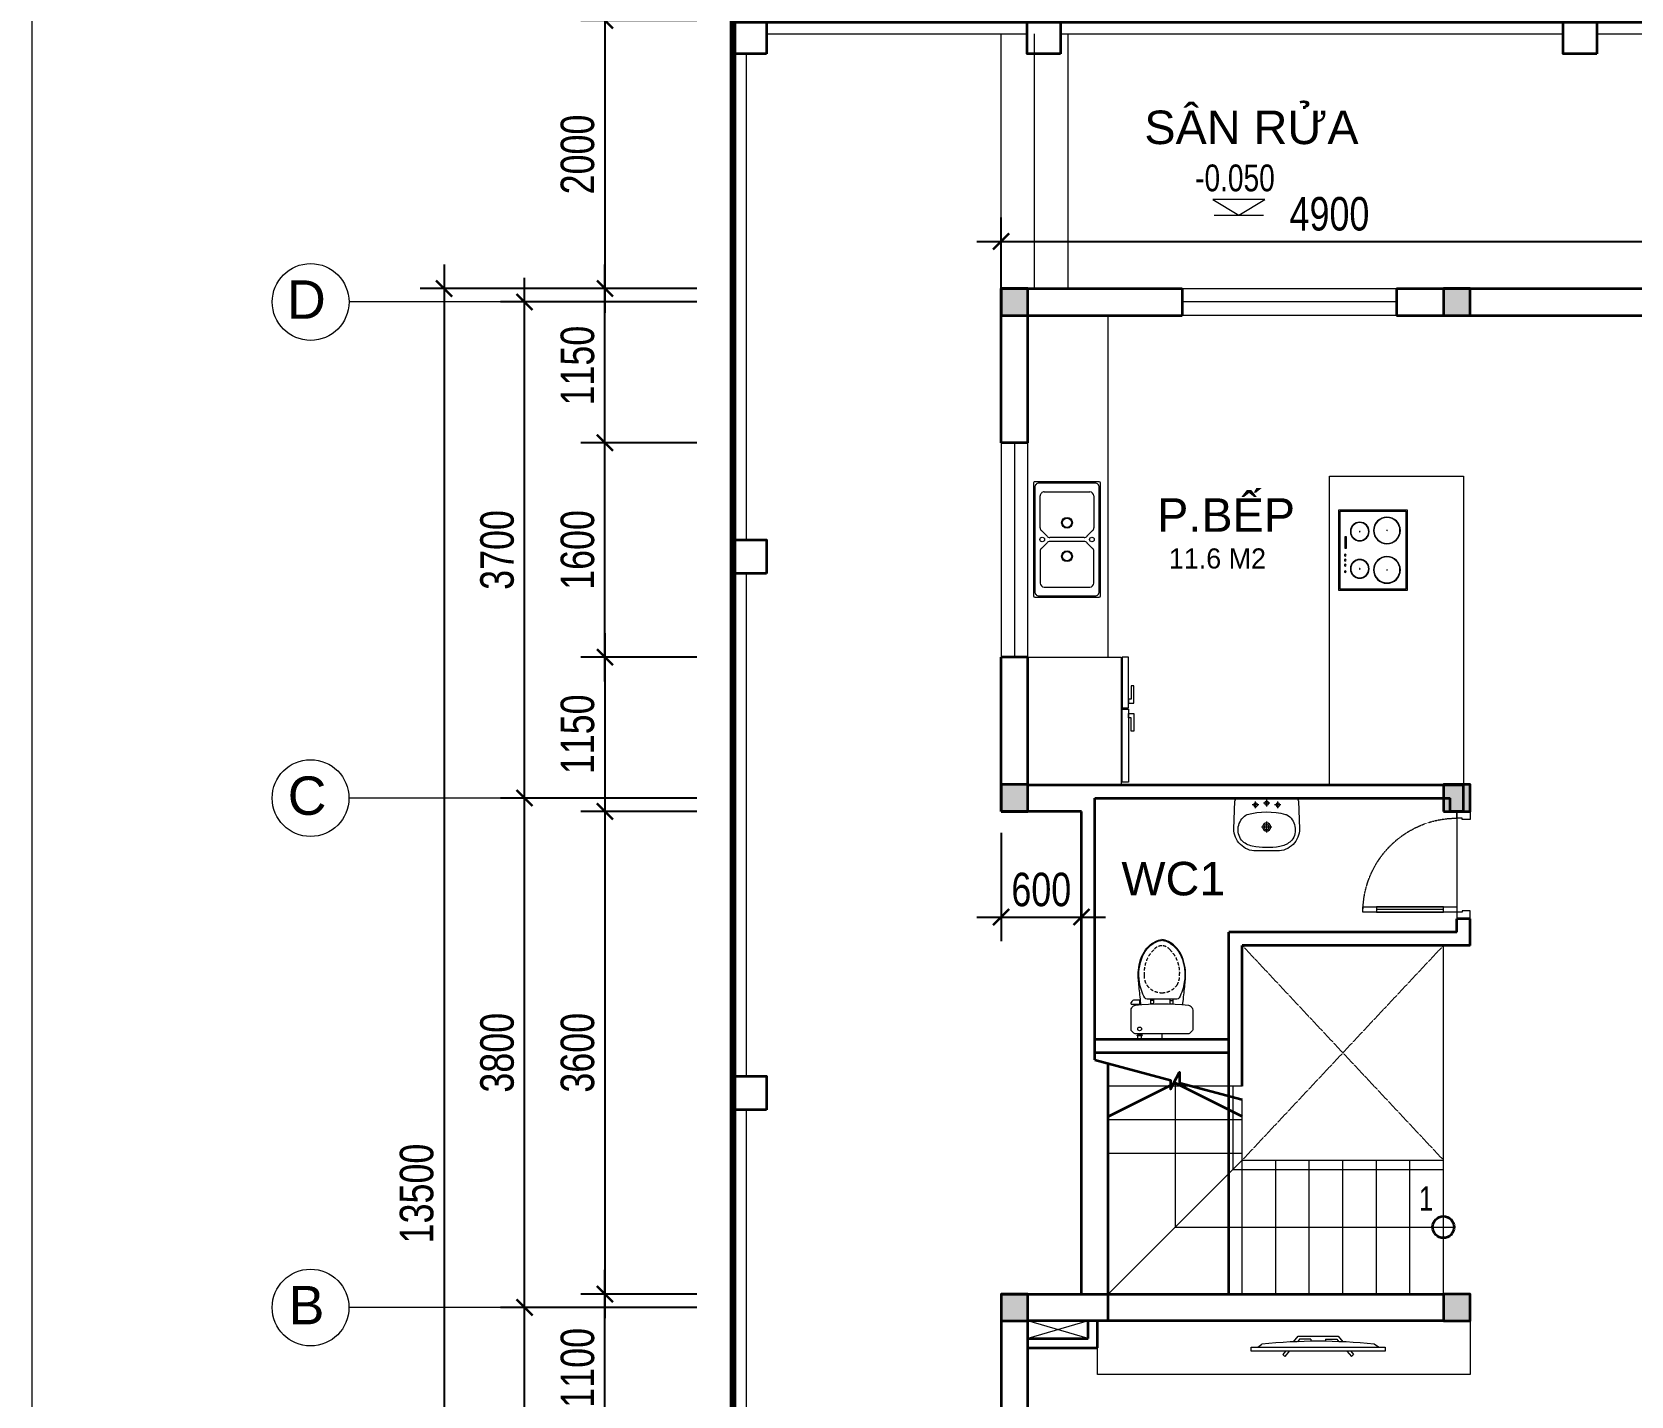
# Model space of a CAD drawing. Header units: millimetres. Extents: x 33748 to 451939, y -263262 to 62681.
# Drawn here: x 179867 to 191797, y -122454 to -112280 of the extents above; entities that cross this region are included whole.
import ezdxf
from ezdxf.enums import TextEntityAlignment as Align

# ---------------------------------------------------------------- set-up
doc = ezdxf.new("R2010")
doc.units = ezdxf.units.MM
doc.header["$PDMODE"] = 98
for name, pattern in [('CENTER', [50.8, 31.75, -6.35, 6.35, -6.35]), ('DASHED', [0.75, 0.5, -0.25]), ('HIDDEN', [0.375, 0.25, -0.125]), ('HIDDEN2', [0.1875, 0.125, -0.0625]), ('xref-thap C (mb tang 32-2)$0$HIDDEN', [0.375, 0.25, -0.125]), ('Xref-VCMT-BT3 - tuong bao$0$HIDDEN', [0.375, 0.25, -0.125])]:
    doc.linetypes.add(name, pattern=pattern)
doc.layers.get('Defpoints').update_dxf_attribs({"color": 202, "lineweight": 13})
for name, color, linetype, lineweight in [('-CENTER', 143, 'CENTER', 13), ('-CONCRETE', 1, 'Continuous', 35), ('-DOOR', 137, 'Continuous', 9), ('-FURNITURE', 46, 'Continuous', 9), ('-HIDE', 3, 'HIDDEN', 13), ('-KH', 143, 'Continuous', 13), ('-LINE1', 7, 'Continuous', 18), ('-RANH GIOI KHU DAT', 12, 'CENTER', 18), ('-TEXT', 7, 'Continuous', 15), ('-WALL', 4, 'Continuous', 35), ('Bighome_khuat', 251, 'DASHED', 5)]:
    doc.layers.add(name, color=color, linetype=linetype, lineweight=lineweight)
for name, color, linetype in [('-HATCH CONCRETE', 54, 'Continuous'), ('12. NET DIM', 9, 'Continuous'), ('TEXT25', 2, 'Continuous')]:
    doc.layers.add(name, color=color, linetype=linetype)
doc.styles.add('1', font='arial.ttf')
doc.styles.add('AVANH', font='', dxfattribs={"width": 0.8})
doc.styles.get("Standard").update_dxf_attribs({"font": 'arial.ttf'})
doc.styles.add('T1', font='', dxfattribs={"height": 200})
doc.styles.get('AVANH').set_extended_font_data('.VnAvantH')
doc.styles.get('T1').set_extended_font_data('VNgeometric Light')
doc.dimstyles.new('C_100A3', dxfattribs={"dimscale": 100, "dimtxt": 2.5, "dimasz": 1.2, "dimexe": 1.8, "dimexo": 0, "dimgap": 0.75, "dimtad": 1, "dimdec": 0, "dimzin": 0, "dimdsep": 46, "dimtxsty": 'AVANH', "dimblk": 'ARCHTICK', "dimcen": 0, "dimdle": 1.8, "dimclrd": 256, "dimclre": 256, "dimclrt": 7, "dimadec": 0, "dimazin": 0, "dimtfac": 0.0001, "dimtdec": 0, "dimtix": 1, "dimtmove": 2, "dimatfit": 3, "dimldrblk": 'ARCHTICK', "dimfxl": 1.8, "dimtolj": 1, "dimtzin": 0, "dimarcsym": 0})

# ---------------------------------------------------------------- blocks, each defined once
blk = doc.blocks.new('XR.MB.LM123$0$tvi 1')
blk.add_lwpolyline([(29, 0), (29, -1000), (0, -1000), (0, 0)], close=True)
for points in [[(29, -50), (52, -81)], [(-24, -236), (-39, -252)], [(0, -256), (-24, -236)], [(0, -285), (-39, -252)], [(70, -315), (111, -350), (111, -650), (70, -685)], [(89, -446), (89, -360), (71, -345)], [(89, -446), (73, -446)], [(89, -554), (89, -640), (71, -655)], [(89, -554), (73, -554)], [(0, -715), (-39, -748)], [(-24, -764), (-39, -748)], [(0, -744), (-24, -764)], [(29, -950), (52, -919)]]:
    blk.add_lwpolyline(points)
blk.add_arc((-4025, -500), 4099, 354.1311, 5.8689)
blk = doc.blocks.new('*U52')
at = {"color": 251}
blk.add_line((-70, 100), (-70, 600), dxfattribs=at)
for points in [[(-50, 0), (-50, 700), (-90, 700), (-90, 0)], [(-50, 100), (-90, 100), (-90, 600), (-50, 600)], [(-800, -100), (-740, -100), (-740, -40), (-750, -40), (-750, 0), (-800, 0)], [(0, -100), (-60, -100), (-60, -40), (-50, -40), (-50, 0), (0, 0)]]:
    blk.add_lwpolyline(points, close=True)
at = {"layer": 'Bighome_khuat', "linetype": 'Xref-VCMT-BT3 - tuong bao$0$HIDDEN'}
blk.add_arc((-50, 0), 700, 90, 180, dxfattribs=at)
blk = doc.blocks.new('A$C14986441')
at = {"ltscale": 3}
for p, q in [((-250, 420), (-250, -420)), ((240, 430), (-240, 430)), ((250, -420), (250, 420)), ((-200, 325), (-200, 87)), ((170, 355), (-170, 355)), ((200, 87), (200, 325)), ((-191, 66), (-149, 24)), ((-128, 15), (128, 15)), ((149, 24), (191, 66)), ((-200, -325), (-200, -87)), ((-191, -66), (-149, -24)), ((-128, -15), (128, -15)), ((149, -24), (191, -66)), ((200, -87), (200, -325)), ((170, -355), (-170, -355)), ((-240, -430), (240, -430))]:
    blk.add_line(p, q, dxfattribs=at)
blk.add_lwpolyline([(240, -390), (240, 390, 0.414214), (210, 420), (-210, 420, 0.414214), (-240, 390), (-240, -390, 0.414214), (-210, -420), (210, -420, 0.414214)], format="xyb", close=True, dxfattribs=at)
for centre, radius in [((0, 125), 40), ((0, 125), 35), ((-186, 0), 17.5), ((185, 0), 17.5), ((0, -125), 40), ((0, -125), 35)]:
    blk.add_circle(centre, radius, dxfattribs=at)
for centre, radius, start, end in [((-240, 420), 10, 90, 180), ((240, 420), 10, 0, 90), ((-170, 325), 30, 90, 180), ((170, 325), 30, 0, 90), ((-170, 87), 30, 180, 225), ((-128, 45), 30, 225, 270), ((128, 45), 30, 270, 315), ((170, 87), 30, 315, 0), ((-170, -87), 30, 135, 180), ((-128, -45), 30, 90, 135), ((128, -45), 30, 45, 90), ((170, -87), 30, 0, 45), ((-170, -325), 30, 180, 270), ((170, -325), 30, 270, 0), ((-240, -420), 10, 180, 270), ((240, -420), 10, 270, 0)]:
    blk.add_arc(centre, radius, start, end, dxfattribs=at)
blk = doc.blocks.new('A$C23F441E4')
at = {"ltscale": 3}
blk.add_lwpolyline([(-300, 0), (-300, -510), (300, -510), (300, 0), (-300, 0)], dxfattribs=at)
for points in [[(-290, -10), (-290, -500), (290, -500), (290, -10)], [(-100, -46), (-15, -46), (-15, -56), (-100, -56)]]:
    blk.add_lwpolyline(points, close=True, dxfattribs=at)
for centre, radius in [((-139, -156), 70), ((-139, -156), 67), ((37, -48), 6.6), ((74, -48), 6.6), ((139, -156), 70), ((139, -156), 67), ((112, -48), 6.6), ((160, -48), 6.6), ((-139, -156), 2), ((139, -156), 2), ((-147, -359), 100), ((-147, -359), 97), ((-147, -359), 2), ((147, -359), 100), ((147, -359), 97), ((147, -359), 2)]:
    blk.add_circle(centre, radius, dxfattribs=at)
blk = doc.blocks.new('A$C55AD6C8F')
at = {"ltscale": 3}
for p, q in [((-750, 574), (-750, 950)), ((-750, 950), (-704, 950)), ((-704, 950), (-704, 574)), ((0, 950), (-695, 950)), ((-695, 950), (-695, 0)), ((0, 0), (0, 950)), ((-704, 574), (-750, 574)), ((-750, 563), (-750, 18)), ((-704, 563), (-750, 563)), ((-704, 18), (-704, 563)), ((-750, 18), (-704, 18)), ((-695, 0), (0, 0))]:
    blk.add_line(p, q, dxfattribs=at)
at = {"ltscale": 3, "elevation": 0}
for points in [[(-750, 638), (-750, 607), (-790, 607), (-790, 738), (-771, 738), (-771, 638)], [(-750, 499), (-750, 530), (-790, 530), (-790, 399), (-771, 399), (-771, 499)]]:
    blk.add_lwpolyline(points, close=True, dxfattribs=at)
blk = doc.blocks.new('A$C18091ED7')
for p, q in [((0, -42), (0, 0)), ((146, -27), (179, -27)), ((146, -27), (146, -30)), ((146, -30), (166, -30)), ((153, -37), (146, -30)), ((152, 0), (152, -27)), ((152, 0), (179, 0)), ((153, -37), (166, -37)), ((153, -40), (153, -37)), ((153, -40), (178, -40)), ((153, -40), (178, -40)), ((153, -40), (153, -42)), ((185, -30), (166, -30)), ((178, -37), (166, -37)), ((185, -30), (178, -37)), ((178, -37), (178, -40)), ((178, -40), (178, -42)), ((179, 0), (179, -27)), ((179, -27), (185, -27)), ((185, -27), (185, -30)), ((-83, -267), (-83, -300)), ((-83, -278), (-83, -288)), ((-61, -290), (-83, -290)), ((-63, -265), (-81, -265)), ((-61, -267), (-61, -300)), ((61, -267), (61, -300)), ((61, -290), (83, -290)), ((63, -265), (81, -265)), ((83, -267), (83, -300)), ((83, -278), (83, -288)), ((165, -262), (165, -290)), ((168, -260), (228, -260)), ((168, -292), (207, -292)), ((231, -274), (231, -262))]:
    blk.add_line(p, q)
for points in [[(230, -219, -0.137407), (225, -235), (222, -241, -0.236081), (198, -255, -0.051961), (-198, -255, -0.236081), (-222, -241), (-225, -235, -0.137407), (-230, -219), (-230, -72, -0.198912), (-226, -63), (-209, -46, -0.198912), (-200, -42), (0, -42), (200, -42, -0.198912), (209, -46), (226, -63, -0.198912), (230, -72)], [(144, -619, -0.212405), (26, -734, -0.027685), (-1, -739, -0.022279), (-26, -734, -0.212405), (-144, -619, -0.142796), (-167, -428, -0.093005), (-128, -309, -0.256439), (-111, -300), (0, -300), (111, -300, -0.256439), (128, -309, -0.093005), (167, -428, -0.142796)]]:
    blk.add_lwpolyline(points, format="xyb", close=True)
at = {"linetype": 'xref-thap C (mb tang 32-2)$0$HIDDEN', "ltscale": 100}
blk.add_lwpolyline([(61, -669, -0.199031), (0, -699, -0.199031), (-61, -669, -0.218924), (-132, -478, -0.153791), (-112, -404, -0.236701), (0, -348, -0.236701), (112, -404, -0.153791), (132, -478, -0.218924)], format="xyb", close=True, dxfattribs=at)
blk.add_circle((166, -78), 13.9)
for centre, radius, start, end in [((-81, -267), 1.98, 90, 180), ((-63, -267), 1.98, 0, 90), ((63, -267), 1.98, 90, 180), ((81, -267), 1.98, 0, 90), ((168, -262), 2.47, 90, 180), ((168, -290), 2.47, 180, 270), ((207, -277), 15.5, 270, 306.4659), ((168, -225), 80.1, 306.4659, 320.3123), ((228, -274), 2.47, 320.3123, 0)]:
    blk.add_arc(centre, radius, start, end)
for points in [[(-156, -259), (-157, -267), (-164, -328), (-169, -385), (-184, -528), (-136, -679), (-50, -735), (-20, -741), (0, -744)], [(156, -259), (157, -267), (164, -328), (169, -385), (184, -528), (136, -679), (50, -735), (20, -741), (0, -744)]]:
    blk.add_open_spline(points, degree=3, knots=[130.613938, 130.613938, 130.613938, 130.613938, 152.852109, 311.129351, 417.703951, 561.383393, 697.692632, 710.812262, 710.812262, 710.812262, 710.812262])
blk = doc.blocks.new('_ARCHTICK')
at = {"const_width": 0.15}
blk.add_lwpolyline([(-0.5, -0.5), (0.5, 0.5)], dxfattribs=at)
blk = doc.blocks.new('*D1528')
at = {"layer": '12. NET DIM', "lineweight": -2, "transparency": 16777216}
for p, q in [((187097, -118254), (187097, -119062)), ((187697, -118254), (187697, -119062)), ((186917, -118882), (187877, -118882))]:
    blk.add_line(p, q, dxfattribs=at)
at = {"layer": 'Defpoints', "color": 0, "transparency": 16777216}
for p in [(187097, -118254), (187697, -118254), (187697, -118882)]:
    blk.add_point(p, dxfattribs=at)
at = {"layer": '12. NET DIM', "lineweight": -2, "transparency": 16777216, "xscale": 120, "yscale": 120, "zscale": 120, "rotation": 180}
blk.add_blockref('_ARCHTICK', (187097, -118882), dxfattribs=at)
at = {"layer": '12. NET DIM', "lineweight": -2, "transparency": 16777216, "xscale": 120, "yscale": 120, "zscale": 120}
blk.add_blockref('_ARCHTICK', (187697, -118882), dxfattribs=at)
at = {"layer": '12. NET DIM', "color": 7, "transparency": 16777216, "insert": (187397, -118678), "char_height": 250, "attachment_point": 5, "style": 'AVANH'}
blk.add_mtext('\\A1;600', dxfattribs=at)
blk = doc.blocks.new('DANH COT')
at = {"layer": '-KH'}
blk.add_line((0, 0), (368, 0), dxfattribs=at)
blk.add_lwpolyline([(379, 118), (-11, 118), (184, 0)], close=True, dxfattribs=at)
blk.add_solid([(184, 0), (184, 118), (379, 118), (184, 0)], dxfattribs=at)
at = {"layer": '-TEXT', "style": '1', "width": 0.75}
blk.add_attdef('CAODO', (-142, 178), '', height=180, dxfattribs=at)
blk = doc.blocks.new('A$C5C575821')
at = {"layer": '-CONCRETE'}
h = blk.add_hatch(color=256, dxfattribs=at)
h.dxf.hatch_style = 1
h.paths.add_polyline_path([(0, 200), (0, 0), (200, 0), (200, 200)])
blk.add_lwpolyline([(0, 0), (200, 0), (200, 200), (0, 200)], close=True, dxfattribs=at)
blk = doc.blocks.new('LUOI M3')
at = {"layer": '-WALL'}
for p in [(-200, 13100), (3100, 13100), (6900, 13100), (8100, 11850), (-200, 9400), (3100, 9400), (8100, 9400), (-200, 5600), (3100, 5600), (6700, 5600), (8100, 5600), (6700, 1300), (-200, -200), (5204, -200)]:
    blk.add_blockref('A$C5C575821', p, dxfattribs=at)
blk = doc.blocks.new('*D1471')
at = {"layer": '12. NET DIM', "lineweight": -2, "transparency": 16777216}
for p, q in [((184142, -112014), (184142, -114374)), ((184828, -112194), (183962, -112194)), ((184828, -114194), (183962, -114194))]:
    blk.add_line(p, q, dxfattribs=at)
at = {"layer": 'Defpoints', "color": 0, "transparency": 16777216}
for p in [(184828, -112194), (184142, -114194), (184828, -114194)]:
    blk.add_point(p, dxfattribs=at)
at = {"layer": '12. NET DIM', "lineweight": -2, "transparency": 16777216, "xscale": 120, "yscale": 120, "zscale": 120}
for p, rotation in [((184142, -112194), 90), ((184142, -114194), 270)]:
    blk.add_blockref('_ARCHTICK', p, dxfattribs=dict(at, rotation=rotation))
at = {"layer": '12. NET DIM', "color": 7, "transparency": 16777216, "insert": (183938, -113194), "char_height": 250, "attachment_point": 5, "rotation": 90, "style": 'AVANH'}
blk.add_mtext('\\A1;2000', dxfattribs=at)
blk = doc.blocks.new('*D1472')
at = {"layer": '12. NET DIM', "lineweight": -2, "transparency": 16777216}
for p, q in [((184142, -116764), (184142, -118274)), ((184828, -116944), (183962, -116944)), ((184828, -118094), (183962, -118094))]:
    blk.add_line(p, q, dxfattribs=at)
at = {"layer": 'Defpoints', "color": 0, "transparency": 16777216}
for p in [(184828, -116944), (184142, -118094), (184828, -118094)]:
    blk.add_point(p, dxfattribs=at)
at = {"layer": '12. NET DIM', "lineweight": -2, "transparency": 16777216, "xscale": 120, "yscale": 120, "zscale": 120}
for p, rotation in [((184142, -116944), 90), ((184142, -118094), 270)]:
    blk.add_blockref('_ARCHTICK', p, dxfattribs=dict(at, rotation=rotation))
at = {"layer": '12. NET DIM', "color": 7, "transparency": 16777216, "insert": (183938, -117519), "char_height": 250, "attachment_point": 5, "rotation": 90, "style": 'AVANH'}
blk.add_mtext('\\A1;1150', dxfattribs=at)
blk = doc.blocks.new('*D1473')
at = {"layer": '12. NET DIM', "lineweight": -2, "transparency": 16777216}
for p, q in [((184142, -117914), (184142, -121874)), ((184828, -118094), (183962, -118094)), ((184828, -121694), (183962, -121694))]:
    blk.add_line(p, q, dxfattribs=at)
at = {"layer": 'Defpoints', "color": 0, "transparency": 16777216}
for p in [(184828, -118094), (184142, -121694), (184828, -121694)]:
    blk.add_point(p, dxfattribs=at)
at = {"layer": '12. NET DIM', "lineweight": -2, "transparency": 16777216, "xscale": 120, "yscale": 120, "zscale": 120}
for p, rotation in [((184142, -118094), 90), ((184142, -121694), 270)]:
    blk.add_blockref('_ARCHTICK', p, dxfattribs=dict(at, rotation=rotation))
at = {"layer": '12. NET DIM', "color": 7, "transparency": 16777216, "insert": (183938, -119894), "char_height": 250, "attachment_point": 5, "rotation": 90, "style": 'AVANH'}
blk.add_mtext('\\A1;3600', dxfattribs=at)
blk = doc.blocks.new('*D1474')
at = {"layer": '12. NET DIM', "lineweight": -2, "transparency": 16777216}
for p, q in [((183542, -127774), (183542, -121614)), ((184828, -121794), (183362, -121794)), ((184828, -127594), (183362, -127594))]:
    blk.add_line(p, q, dxfattribs=at)
at = {"layer": 'Defpoints', "color": 0, "transparency": 16777216}
for p in [(183542, -121794), (184828, -121794), (184828, -127594)]:
    blk.add_point(p, dxfattribs=at)
at = {"layer": '12. NET DIM', "lineweight": -2, "transparency": 16777216, "xscale": 120, "yscale": 120, "zscale": 120}
for p, rotation in [((183542, -121794), 90), ((183542, -127594), 270)]:
    blk.add_blockref('_ARCHTICK', p, dxfattribs=dict(at, rotation=rotation))
at = {"layer": '12. NET DIM', "color": 7, "transparency": 16777216, "insert": (183338, -124694), "char_height": 250, "attachment_point": 5, "rotation": 90, "style": 'AVANH'}
blk.add_mtext('\\A1;5800', dxfattribs=at)
blk = doc.blocks.new('*D1475')
at = {"layer": '12. NET DIM', "lineweight": -2, "transparency": 16777216}
for p, q in [((183542, -121974), (183542, -117814)), ((184828, -117994), (183362, -117994)), ((184828, -121794), (183362, -121794))]:
    blk.add_line(p, q, dxfattribs=at)
at = {"layer": 'Defpoints', "color": 0, "transparency": 16777216}
for p in [(183542, -117994), (184828, -117994), (184828, -121794)]:
    blk.add_point(p, dxfattribs=at)
at = {"layer": '12. NET DIM', "lineweight": -2, "transparency": 16777216, "xscale": 120, "yscale": 120, "zscale": 120}
for p, rotation in [((183542, -117994), 90), ((183542, -121794), 270)]:
    blk.add_blockref('_ARCHTICK', p, dxfattribs=dict(at, rotation=rotation))
at = {"layer": '12. NET DIM', "color": 7, "transparency": 16777216, "insert": (183338, -119894), "char_height": 250, "attachment_point": 5, "rotation": 90, "style": 'AVANH'}
blk.add_mtext('\\A1;3800', dxfattribs=at)
blk = doc.blocks.new('*D1476')
at = {"layer": '12. NET DIM', "lineweight": -2, "transparency": 16777216}
for p, q in [((183542, -118174), (183542, -114114)), ((184828, -114294), (183362, -114294)), ((184828, -117994), (183362, -117994))]:
    blk.add_line(p, q, dxfattribs=at)
at = {"layer": 'Defpoints', "color": 0, "transparency": 16777216}
for p in [(183542, -114294), (184828, -114294), (184828, -117994)]:
    blk.add_point(p, dxfattribs=at)
at = {"layer": '12. NET DIM', "lineweight": -2, "transparency": 16777216, "xscale": 120, "yscale": 120, "zscale": 120}
for p, rotation in [((183542, -114294), 90), ((183542, -117994), 270)]:
    blk.add_blockref('_ARCHTICK', p, dxfattribs=dict(at, rotation=rotation))
at = {"layer": '12. NET DIM', "color": 7, "transparency": 16777216, "insert": (183338, -116144), "char_height": 250, "attachment_point": 5, "rotation": 90, "style": 'AVANH'}
blk.add_mtext('\\A1;3700', dxfattribs=at)
blk = doc.blocks.new('*D1512')
at = {"layer": '12. NET DIM', "lineweight": -2, "transparency": 16777216}
for p, q in [((182942, -114014), (182942, -127874)), ((184828, -114194), (182762, -114194)), ((184828, -127694), (182762, -127694))]:
    blk.add_line(p, q, dxfattribs=at)
at = {"layer": 'Defpoints', "color": 0, "transparency": 16777216}
for p in [(184828, -114194), (182942, -127694), (184828, -127694)]:
    blk.add_point(p, dxfattribs=at)
at = {"layer": '12. NET DIM', "lineweight": -2, "transparency": 16777216, "xscale": 120, "yscale": 120, "zscale": 120}
for p, rotation in [((182942, -114194), 90), ((182942, -127694), 270)]:
    blk.add_blockref('_ARCHTICK', p, dxfattribs=dict(at, rotation=rotation))
at = {"layer": '12. NET DIM', "color": 7, "transparency": 16777216, "insert": (182738, -120944), "char_height": 250, "attachment_point": 5, "rotation": 90, "style": 'AVANH'}
blk.add_mtext('\\A1;13500', dxfattribs=at)
blk = doc.blocks.new('A$Ca51cd422')
for p, q in [((195, 383), (195, 443)), ((295, 398), (295, 458)), ((395, 383), (395, 443)), ((167, 414), (224, 414)), ((267, 429), (324, 429)), ((367, 414), (424, 414)), ((249, 215), (342, 215)), ((295, 165), (295, 264))]:
    blk.add_line(p, q)
for points in [[(0, 200, 0.414214), (200, 0), (390, 0, 0.414214), (590, 200), (581, 446, 0.409799), (551, 475), (39, 475, 0.403607), (9, 446)], [(177, 40, 0.090773), (424, 43, 0.149887), (521, 96, 0.430722), (482, 321, 0.080637), (470, 327, 0.127732), (125, 329, 0.074208), (114, 325, 0.443092), (69, 96, 0.13364), (154, 46, 0.033617)]]:
    blk.add_lwpolyline(points, format="xyb", close=True)
for centre, radius in [((195, 414), 17.5), ((295, 429), 17.5), ((395, 414), 17.5), ((295, 215), 37.5), ((295, 215), 22.5), ((295, 215), 22.5)]:
    blk.add_circle(centre, radius)
blk = doc.blocks.new('*D1381')
at = {"layer": '12. NET DIM', "lineweight": -2, "transparency": 16777216}
for p, q in [((184142, -122974), (184142, -121514)), ((184828, -121694), (183962, -121694)), ((184828, -122794), (183962, -122794))]:
    blk.add_line(p, q, dxfattribs=at)
at = {"layer": 'Defpoints', "color": 0, "transparency": 16777216}
for p in [(184142, -121694), (184828, -121694), (184828, -122794)]:
    blk.add_point(p, dxfattribs=at)
at = {"layer": '12. NET DIM', "lineweight": -2, "transparency": 16777216, "xscale": 120, "yscale": 120, "zscale": 120}
for p, rotation in [((184142, -121694), 90), ((184142, -122794), 270)]:
    blk.add_blockref('_ARCHTICK', p, dxfattribs=dict(at, rotation=rotation))
at = {"layer": '12. NET DIM', "color": 7, "transparency": 16777216, "insert": (183938, -122244), "char_height": 250, "attachment_point": 5, "rotation": 90, "style": 'AVANH'}
blk.add_mtext('\\A1;1100', dxfattribs=at)
blk = doc.blocks.new('*D1382')
at = {"layer": '12. NET DIM', "lineweight": -2, "transparency": 16777216}
for p, q in [((184142, -117124), (184142, -115164)), ((184828, -115344), (183962, -115344)), ((184828, -116944), (183962, -116944))]:
    blk.add_line(p, q, dxfattribs=at)
at = {"layer": 'Defpoints', "color": 0, "transparency": 16777216}
for p in [(184142, -115344), (184828, -115344), (184828, -116944)]:
    blk.add_point(p, dxfattribs=at)
at = {"layer": '12. NET DIM', "lineweight": -2, "transparency": 16777216, "xscale": 120, "yscale": 120, "zscale": 120}
for p, rotation in [((184142, -115344), 90), ((184142, -116944), 270)]:
    blk.add_blockref('_ARCHTICK', p, dxfattribs=dict(at, rotation=rotation))
at = {"layer": '12. NET DIM', "color": 7, "transparency": 16777216, "insert": (183938, -116144), "char_height": 250, "attachment_point": 5, "rotation": 90, "style": 'AVANH'}
blk.add_mtext('\\A1;1600', dxfattribs=at)
blk = doc.blocks.new('*D1383')
at = {"layer": '12. NET DIM', "lineweight": -2, "transparency": 16777216}
for p, q in [((184142, -115524), (184142, -114014)), ((184828, -114194), (183962, -114194)), ((184828, -115344), (183962, -115344))]:
    blk.add_line(p, q, dxfattribs=at)
at = {"layer": 'Defpoints', "color": 0, "transparency": 16777216}
for p in [(184142, -114194), (184828, -114194), (184828, -115344)]:
    blk.add_point(p, dxfattribs=at)
at = {"layer": '12. NET DIM', "lineweight": -2, "transparency": 16777216, "xscale": 120, "yscale": 120, "zscale": 120}
for p, rotation in [((184142, -114194), 90), ((184142, -115344), 270)]:
    blk.add_blockref('_ARCHTICK', p, dxfattribs=dict(at, rotation=rotation))
at = {"layer": '12. NET DIM', "color": 7, "transparency": 16777216, "insert": (183938, -114769), "char_height": 250, "attachment_point": 5, "rotation": 90, "style": 'AVANH'}
blk.add_mtext('\\A1;1150', dxfattribs=at)
blk = doc.blocks.new('*D1529')
at = {"layer": '-HATCH CONCRETE', "lineweight": -2, "transparency": 16777216}
for p, q in [((187097, -114194), (187097, -113663)), ((191997, -114194), (191997, -113663)), ((186917, -113843), (192177, -113843))]:
    blk.add_line(p, q, dxfattribs=at)
at = {"layer": 'Defpoints', "color": 0, "transparency": 16777216}
for p in [(191997, -113843), (187097, -114194), (191997, -114194)]:
    blk.add_point(p, dxfattribs=at)
at = {"layer": '-HATCH CONCRETE', "lineweight": -2, "transparency": 16777216, "xscale": 120, "yscale": 120, "zscale": 120, "rotation": 180}
blk.add_blockref('_ARCHTICK', (187097, -113843), dxfattribs=at)
at = {"layer": '-HATCH CONCRETE', "lineweight": -2, "transparency": 16777216, "xscale": 120, "yscale": 120, "zscale": 120}
blk.add_blockref('_ARCHTICK', (191997, -113843), dxfattribs=at)
at = {"layer": '-HATCH CONCRETE', "color": 7, "transparency": 16777216, "insert": (189547, -113638), "char_height": 250, "attachment_point": 5, "style": 'AVANH'}
blk.add_mtext('\\A1;4900', dxfattribs=at)
blk = doc.blocks.new('ARCHTICK')
at = {"color": 0, "linetype": 'ByBlock', "const_width": 0.15}
blk.add_lwpolyline([(-0.5, -0.5), (0.5, 0.5)], dxfattribs=at)

msp = doc.modelspace()

# ---------------------------------------------------------------- linework, layer by layer
at = {"layer": '-CENTER', "ltscale": 0.1}
for p, q in [((184028.2, -114294.2), (182232.4, -114294.2)), ((184027.7, -117994.5), (182231.8, -117994.5)), ((184027.7, -121794.5), (182231.8, -121794.5))]:
    msp.add_line(p, q, dxfattribs=at)
at = {"layer": '-DOOR'}
for points in [[(188446.9, -114194.2), (190046.5, -114194.2), (190046.5, -114394.2), (188446.9, -114394.2)], [(187296.7, -115344.5), (187096.7, -115344.5), (187096.7, -116944.5), (187296.7, -116944.5)]]:
    msp.add_lwpolyline(points, close=True, dxfattribs=at)
for points in [[(190046.5, -114294.2), (188446.9, -114294.2)], [(187196.7, -115344.5), (187196.7, -116944.5)], [(190496.7, -118094.5), (190496.7, -118894.5)]]:
    msp.add_lwpolyline(points, dxfattribs=at)
at = {"layer": '-FURNITURE'}
msp.add_line((187896.7, -116944.5), (187896.7, -114394.2), dxfattribs=at)
for points in [[(189546.4, -117894.5), (189546.4, -115594.2), (190546.4, -115594.2), (190546.4, -117894.5)], [(187746.7, -122024.5), (187296.7, -121894.5)], [(187746.7, -121894.5), (187296.7, -122024.5)]]:
    msp.add_lwpolyline(points, dxfattribs=at)
msp.add_lwpolyline([(187816.7, -122294.5), (187816.7, -121894.5), (190596.7, -121894.5), (190596.7, -122294.5)], close=True, dxfattribs=at)
at = {"layer": '-HIDE', "ltscale": 10}
for points in [[(190396.7, -119094.5), (188896.7, -120694.5)], [(188896.7, -119094.5), (190396.7, -120694.5)]]:
    msp.add_lwpolyline(points, dxfattribs=at)
at = {"layer": '-KH', "linetype": 'HIDDEN2', "ltscale": 5}
msp.add_lwpolyline([(188396.7, -120096.9), (188396.7, -121194.5), (190477.1, -121194.5)], dxfattribs=at)
at = {"layer": '-KH'}
for centre in [(181946.1, -114294.2), (181945.5, -117994.5), (181945.5, -121794.5)]:
    msp.add_circle(centre, 286.3, dxfattribs=at)
at = {"layer": '-LINE1', "ltscale": 10}
for p, q in [((185196.7, -116069.2), (185196.7, -112444.2)), ((185196.7, -120069.2), (185196.7, -116319.2)), ((185196.7, -124069.2), (185196.7, -120319.2))]:
    msp.add_line(p, q, dxfattribs=at)
at = {"layer": '-LINE1'}
for p, q in [((190396.7, -121694.5), (190396.7, -119094.5)), ((190396.7, -120694.5), (190396.7, -119094.5)), ((188826.7, -120144.5), (188826.7, -120764.5)), ((188896.7, -121694.5), (188896.7, -120243.2)), ((188896.7, -120694.5), (190396.7, -120694.5)), ((189146.7, -121694.5), (189146.7, -120694.5)), ((189396.7, -121694.5), (189396.7, -120694.5)), ((189646.7, -121694.5), (189646.7, -120694.5)), ((189896.7, -121694.5), (189896.7, -120694.5)), ((190146.7, -121694.5), (190146.7, -120694.5)), ((188826.7, -120764.5), (190396.7, -120764.5))]:
    msp.add_line(p, q, dxfattribs=at)
for points in [[(185346.7, -112294.2), (187291.2, -112294.2)], [(187096.7, -114194.2), (187096.7, -112294.2)], [(187346.7, -114194.2), (187346.7, -112294.2)], [(187541.2, -112294.2), (191291.2, -112294.2)], [(187596.7, -114194.2), (187596.7, -112294.2)], [(191541.2, -112294.2), (195291.2, -112294.2)], [(188896.7, -120144.5), (187896.7, -120144.5)], [(188896.7, -120394.5), (187896.7, -120394.5)], [(188896.7, -120644.5), (187896.7, -120644.5)], [(188896.7, -120694.5), (187896.7, -121694.5)]]:
    msp.add_lwpolyline(points, dxfattribs=at)
at = {"layer": '-LINE1', "const_width": 20}
msp.add_lwpolyline([(187896.7, -120369.9), (188396.7, -120119.9), (188896.7, -120369.9)], dxfattribs=at)
at = {"layer": '-RANH GIOI KHU DAT', "linetype": 'HIDDEN', "ltscale": 10, "const_width": 50}
msp.add_lwpolyline([(197832.6, -126949.8), (198399.7, -115190.9), (195541.2, -112194.2), (185096.7, -112194.2), (185096.7, -132194.2), (192596.7, -132194.2)], close=True, dxfattribs=at)
at = {"layer": '-WALL'}
for p, q in [((187096.7, -115344.5), (187096.7, -114194.2)), ((187096.7, -114194.2), (188446.9, -114194.2)), ((188446.9, -114194.2), (188446.9, -114394.2)), ((190046.5, -114194.2), (191996.9, -114194.2)), ((190046.5, -114194.2), (190046.5, -114394.2)), ((187296.7, -115344.5), (187296.7, -114394.2)), ((187296.7, -114394.2), (188446.9, -114394.2)), ((190046.5, -114394.2), (191996.9, -114394.2)), ((187096.7, -118094.5), (187096.7, -116944.5)), ((187296.7, -117894.5), (187296.7, -116944.5)), ((187296.7, -117894.5), (190546.4, -117894.5)), ((190546.4, -118094.5), (190546.4, -117894.5)), ((187696.7, -118094.5), (187096.7, -118094.5)), ((187696.7, -121694.5), (187696.7, -118094.5)), ((187796.7, -119947.5), (187796.7, -117994.5)), ((187796.7, -117994.5), (190446.4, -117994.5)), ((190446.4, -118094.5), (190446.4, -117994.5)), ((190546.4, -118094.5), (190446.4, -118094.5)), ((190496.7, -118994.5), (190496.7, -118894.5)), ((190596.7, -118894.5), (190496.7, -118894.5)), ((190596.7, -119094.5), (190596.7, -118894.5)), ((188796.7, -121694.5), (188796.7, -118994.5)), ((190496.7, -118994.5), (188796.7, -118994.5)), ((188896.7, -120144.5), (188896.7, -119094.5)), ((190596.7, -119094.5), (188896.7, -119094.5)), ((188796.7, -119794.5), (187796.7, -119794.5)), ((188796.7, -119894.5), (187796.7, -119894.5)), ((187896.7, -121894.5), (187896.7, -119974.4)), ((187096.7, -121694.5), (187096.7, -122794.2)), ((187296.7, -122794.2), (187296.7, -121894.5)), ((187746.7, -122024.5), (187746.7, -121894.5)), ((187816.7, -122094.5), (187816.7, -121894.5)), ((187296.7, -122024.5), (187746.7, -122024.5)), ((187296.7, -122094.5), (187816.7, -122094.5))]:
    msp.add_line(p, q, dxfattribs=at)
for points in [[(185346.7, -112444.2), (185096.7, -112444.2), (185096.7, -112194.2), (185346.7, -112194.2)], [(187541.2, -112444.2), (187291.2, -112444.2), (187291.2, -112194.2), (187541.2, -112194.2)], [(191541.2, -112444.2), (191291.2, -112444.2), (191291.2, -112194.2), (191541.2, -112194.2)], [(185346.7, -116319.2), (185096.7, -116319.2), (185096.7, -116069.2), (185346.7, -116069.2)], [(185346.7, -120319.2), (185096.7, -120319.2), (185096.7, -120069.2), (185346.7, -120069.2)]]:
    msp.add_lwpolyline(points, close=True, dxfattribs=at)
for points in [[(187296.7, -115344.5), (187096.7, -115344.5)], [(187296.7, -116944.5), (187096.7, -116944.5)], [(187796.7, -119947.5), (188360.2, -120099), (188360.2, -120164.9), (188428.5, -120037.7), (188428.5, -120117.3), (188896.7, -120243.2)], [(187096.7, -121694.5), (190396.7, -121694.5), (190396.7, -121894.5), (187296.7, -121894.5)]]:
    msp.add_lwpolyline(points, dxfattribs=at)
msp.add_circle((190396.7, -121194.5), 80.5, dxfattribs=at)
at = {"layer": 'Defpoints'}
msp.add_lwpolyline([(226907.2, -135447.2), (226907.2, -102183.2), (179867.2, -102183.2), (179867.2, -135447.2)], close=True, dxfattribs=at)

# ---------------------------------------------------------------- block references
at = {"layer": '-CONCRETE'}
msp.add_blockref('LUOI M3', (187296.7, -127494.2), dxfattribs=at)
at = {"layer": '-DOOR', "xscale": -1, "rotation": 90}
msp.add_blockref('*U52', (190496.7, -118894.5), dxfattribs=at)
at = {"layer": '-FURNITURE'}
for name, p, rotation in [('A$C14986441', (187588.9, -116065.8), 179.9999999999998), ('A$C18091ED7', (188296.7, -119794.5), 180)]:
    msp.add_blockref(name, p, dxfattribs=dict(at, rotation=rotation))
at = {"layer": '-FURNITURE', "xscale": -1, "rotation": 90}
msp.add_blockref('A$C23F441E4', (189616.8, -116145.5), dxfattribs=at)
at = {"layer": '-FURNITURE', "xscale": -1}
msp.add_blockref('A$C55AD6C8F', (187296.7, -117894.5), dxfattribs=at)
at = {"layer": '-FURNITURE', "xscale": -0.8305084745762712, "yscale": 0.8305084745762712, "zscale": 0.8305084745762712}
msp.add_blockref('A$Ca51cd422', (189323.6, -118389), dxfattribs=at)
at = {"layer": '-FURNITURE', "extrusion": (0, 0, -1), "xscale": -1, "rotation": 270.0036897224084}
msp.add_blockref('XR.MB.LM123$0$tvi 1', (-188962.5, -122120), dxfattribs=at)
at = {"layer": '-WALL'}
ref = msp.add_blockref('DANH COT', (188686.8, -113646.7), dxfattribs=at)
ref.add_attrib('CAODO', '-0.050', (188544.8, -113468.8), dxfattribs={"layer": '-TEXT', "height": 200, "style": '1', "width": 0.75})

# ---------------------------------------------------------------- texts
at = {"layer": '-TEXT', "color": 2}
for s, p in [('SÂN RỬA', (188165.9, -113116.6)), ('P.BẾP', (188261.3, -116008.5)), ('WC1', (187994.4, -118720.2))]:
    msp.add_text(s, height=250, dxfattribs=at).set_placement(p)
at = {"layer": '-TEXT', "color": 2, "style": '1'}
for s, p in [('D', (181914.7, -114276.1)), ('C', (181919.6, -117976.4)), ('B', (181915.7, -121776.4))]:
    msp.add_text(s, height=286.3, dxfattribs=at).set_placement(p, align=Align.MIDDLE_CENTER)
at = {"layer": '-TEXT', "style": '1', "width": 0.75}
msp.add_text('1', height=180, dxfattribs=at).set_placement((190215.3, -121070.7))
at = {"layer": 'TEXT25', "style": 'T1'}
msp.add_text('11.6 M2', height=150, rotation=360, dxfattribs=at).set_placement((188348.7, -116282.2))

# ---------------------------------------------------------------- dimensions: what is measured, and where the dimension line sits
at = {"layer": '-HATCH CONCRETE'}
dim = msp.add_linear_dim(base=(191996.9, -113842.5), p1=(187096.7, -114194.2), p2=(191996.9, -114194.2), dimstyle='C_100A3', override={"dimldrblk": 'ARCHTICK'}, dxfattribs=at)
dim.commit()
dim.dimension.update_dxf_attribs({"geometry": '*D1529', "text_midpoint": (189546.8, -113638.3)})
at = {"layer": '12. NET DIM'}
for base, p1, p2, picture, middle in [((184142, -114194.2), (184827.8, -112194.2), (184827.8, -114194.2), '*D1471', (183937.7, -113194.2)), ((182942, -127694.2), (184827.8, -114194.2), (184827.8, -127694.2), '*D1512', (182737.7, -120944.2)), ((184142, -114194.2), (184827.8, -115344.5), (184827.8, -114194.2), '*D1383', (183937.7, -114769.3)), ((183542, -114294.2), (184827.8, -117994.5), (184827.8, -114294.2), '*D1476', (183337.7, -116144.3)), ((184142, -115344.5), (184827.8, -116944.5), (184827.8, -115344.5), '*D1382', (183937.7, -116144.5)), ((184142, -118094.5), (184827.8, -116944.5), (184827.8, -118094.5), '*D1472', (183937.7, -117519.5)), ((183542, -117994.5), (184827.8, -121794.5), (184827.8, -117994.5), '*D1475', (183337.7, -119894.5)), ((184142, -121694.5), (184827.8, -118094.5), (184827.8, -121694.5), '*D1473', (183937.7, -119894.5)), ((184142, -121694.5), (184827.8, -122794.2), (184827.8, -121694.5), '*D1381', (183937.7, -122244.3)), ((183542, -121794.5), (184827.8, -127594.2), (184827.8, -121794.5), '*D1474', (183337.7, -124694.3))]:
    dim = msp.add_linear_dim(base=base, p1=p1, p2=p2, angle=90, dimstyle='C_100A3', dxfattribs=at)
    dim.commit()
    dim.dimension.update_dxf_attribs({"geometry": picture, "text_midpoint": middle})
dim = msp.add_linear_dim(base=(187696.7, -118881.9), p1=(187096.7, -118253.8), p2=(187696.7, -118253.8), dimstyle='C_100A3', dxfattribs=at)
dim.commit()
dim.dimension.update_dxf_attribs({"geometry": '*D1528', "text_midpoint": (187396.7, -118677.6)})

doc.saveas('drawing.dxf')
